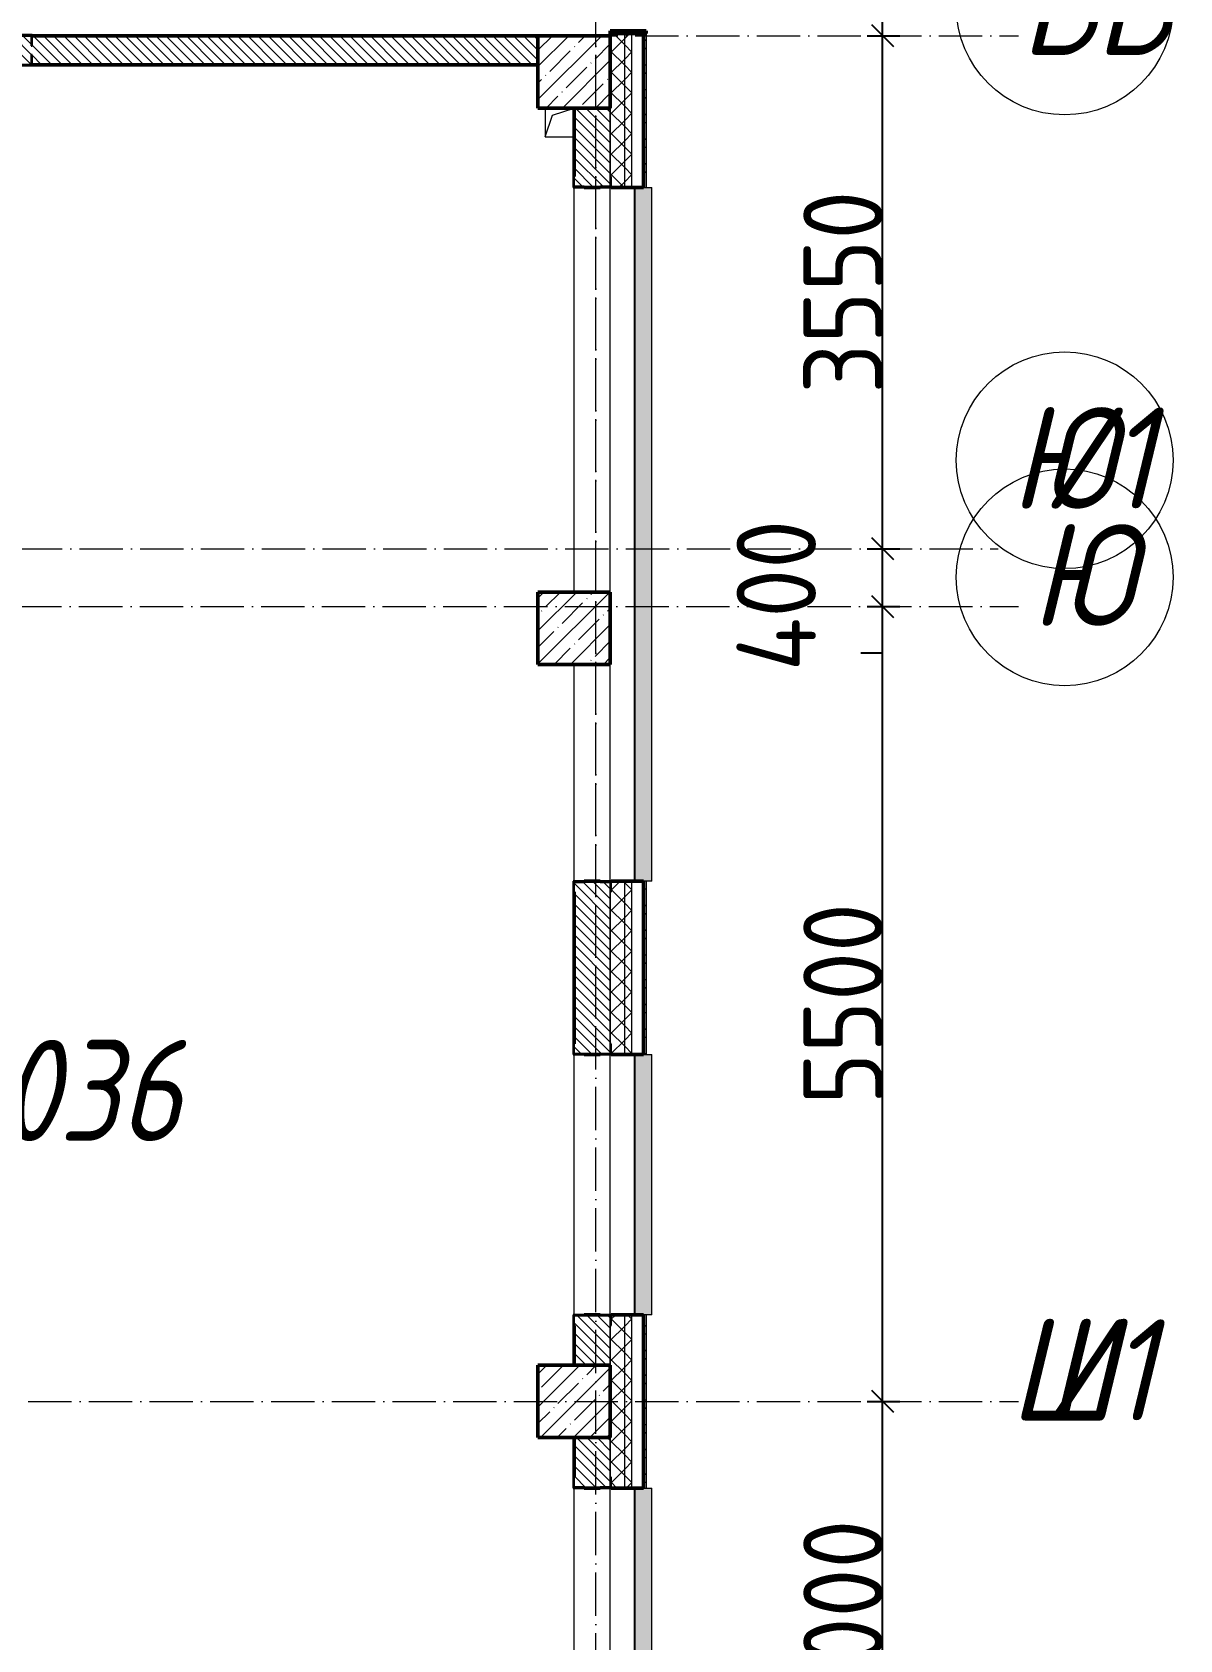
# Model space of a CAD drawing. Header units: millimetres. Extents: x -12989 to 629078, y -109036 to 555275.
# Drawn here: x 613818 to 621759, y 126465 to 137590 of the extents above; entities that cross this region are included whole.
import ezdxf

# ---------------------------------------------------------------- set-up
doc = ezdxf.new("R2010")
doc.units = ezdxf.units.MM
doc.linetypes.add('50_200_ШТРИХ_1Т_ш5_п1_п1_', pattern=[700, 500, -100, 0, -100])
for name, color, linetype, lineweight in [('A-____-____-DIMS', 7, 'Continuous', 9), ('A-GENM-____-MCUT', 7, 'Continuous', 25), ('A-GENM-____-OTLN', 7, 'Continuous', 9), ('A-GENM-____-OTLN-1', 7, 'Continuous', 25), ('A-GLAZ-____-OTLN', 7, 'Continuous', 9), ('A-WALL-____-MCUT', 7, 'Continuous', 13), ('A-WALL-____-MCUT-1', 7, 'Continuous', 9), ('A-WALL-____-MCUT-2', 7, 'Continuous', 50), ('A-WALL-____-MCUT-3', 7, 'Continuous', 9), ('A-WALL-____-OTLN', 7, 'Continuous', 9), ('A-WALL-____-PATT-1', 7, 'Continuous', 9), ('A-WALL-FNSH-MCUT-1', 7, 'Continuous', 9), ('S-COLS-____-MCUT', 7, 'Continuous', 50), ('S-COLS-____-OTLN', 7, 'Continuous', 9), ('S-GRID-____-IDEN', 7, 'Continuous', 9), ('S-GRID-____-OTLN-1', 7, '50_200_ШТРИХ_1Т_ш5_п1_п1_', 9), ('Марки помещений', 7, 'Continuous', 9)]:
    doc.layers.add(name, color=color, linetype=linetype, lineweight=lineweight)
doc.layers.add('A-GLAZ-____-OTLN-1', color=7, linetype='Continuous', lineweight=9, true_color=0xc0c0c0)
doc.styles.add('ISOCPEUR_I', font='isocpeui.ttf', dxfattribs={"width": 0.9, "height": 2.5})
doc.styles.add('ISOCPEUR_I_3', font='isocpeui.ttf', dxfattribs={"width": 0.85, "height": 2.2})
doc.styles.add('ISOCPEUR_I_9', font='isocpeui.ttf', dxfattribs={"width": 0.9, "height": 250})
doc.styles.add('СПДС', font='isocpeur.ttf', dxfattribs={"width": 0.9})
doc.dimstyles.new('ISO-2_5_0_9К_БОЛЬШОЙ_ОСИ', dxfattribs={"dimscale": 304.8, "dimtxt": 248.995294, "dimasz": 0.492126, "dimexe": 0.393701, "dimexo": 0, "dimgap": 0, "dimtad": 1, "dimdec": 0, "dimzin": 0, "dimdsep": 46, "dimtxsty": 'ISOCPEUR_I_9', "dimblk1": 'OBLIQUE', "dimblk2": 'OBLIQUE', "dimsah": 1, "dimcen": 0.09, "dimdle": 0.393701, "dimazin": 0, "dimtfac": 1, "dimtdec": 4, "dimtix": 1, "dimtmove": 0, "dimatfit": 3, "dimfxl": 1, "dimtvp": 1, "dimtolj": 1, "dimtzin": 0, "dimarcsym": 2})
doc.dimstyles.new('ISO-2_5_0_9К_БОЛЬШОЙ_ОСИ_1', dxfattribs={"dimscale": 304.8, "dimtxt": 248.995294, "dimasz": 0.492126, "dimexe": 0.393701, "dimexo": 0, "dimgap": 0, "dimtad": 1, "dimdec": 0, "dimzin": 0, "dimdsep": 46, "dimtxsty": 'ISOCPEUR_I_9', "dimblk1": 'OBLIQUE', "dimblk2": 'OBLIQUE', "dimsah": 1, "dimcen": 0.09, "dimdle": 0.393701, "dimazin": 0, "dimtfac": 1, "dimtdec": 4, "dimtix": 1, "dimtmove": 1, "dimatfit": 3, "dimfxl": 1, "dimtvp": 1, "dimtolj": 1, "dimtzin": 0, "dimarcsym": 2})
pattern_1 = [(45, (-101000, -46531.04), (-114.04925, 114.04925), []), (45, (-100885.95, -46531.04), (-114.04925, 114.04925), [201.613, -40.323, 3.353, -36.97])]
pattern_2 = [(135, (516567.8, 90784.41), (-35.35534, -35.35534), [])]
pattern_3 = [(45, (516567.8, 90784.41), (-85.53659, 85.53659), []), (45, (516624.82, 90784.41), (-85.53659, 85.53659), [])]
pattern_4 = [(45, (516567.8, 90784.41), (-70.71068, 70.71068), []), (135, (516567.8, 90784.41), (-70.71068, -70.71068), [])]

# ---------------------------------------------------------------- blocks, each defined once
blk = doc.blocks.new('BSC_Колонна _Прямоугольная - 500х500-V115-АР1_План отверстий 2 этажа в осях 1-64_Ю-ЯЯ')
at = {"layer": 'S-COLS-____-OTLN'}
h = blk.add_hatch(dxfattribs=at)
h.set_pattern_fill('FP_128', color=256, style=0, pattern_type=2)
h.set_pattern_definition(pattern_1)
h.paths.add_polyline_path([(-250, -250), (250, -250), (250, 250), (-250, 250), (-250, 200)], flags=0)
at = {"layer": 'S-COLS-____-MCUT'}
for p, q in [((250, 250), (-250, 250)), ((-250, 250), (-250, -250)), ((250, -250), (250, 250)), ((-250, -250), (250, -250))]:
    blk.add_line(p, q, dxfattribs=at)
blk = doc.blocks.new('Фахверк_СКБ_Уголок - 200_3550-28267367-АР1_План отверстий 2 этажа в осях 1-64_Ю-ЯЯ')
at = {"layer": 'A-GENM-____-MCUT'}
for p, q in [((200, 156), (125, 156)), ((125, 156), (125, 81)), ((131, 81), (131, 150)), ((131, 150), (200, 150)), ((200, 150), (200, 156)), ((125, 81), (131, 81)), ((131, 19), (125, 19)), ((125, 19), (125, -56)), ((131, -50), (131, 19)), ((125, -56), (200, -56)), ((200, -50), (131, -50)), ((200, -56), (200, -50))]:
    blk.add_line(p, q, dxfattribs=at)
blk = doc.blocks.new('Стены 13 - Стены 4-31812941-АР1_План отверстий 2 этажа в осях 1-64_Ю-ЯЯ')
at = {"layer": 'A-WALL-____-MCUT'}
for p, q in [((-1844, 41030), (-1844, 41010)), ((-1594, 41030), (-1844, 41030)), ((-1844, 41010), (-1594, 41010)), ((-1594, 41010), (-1594, 41030))]:
    blk.add_line(p, q, dxfattribs=at)
blk = doc.blocks.new('BSC_Колонна _Прямоугольная - 500х500-V30-АР1_План отверстий 2 этажа в осях 1-64_А-ГГ')
at = {"layer": 'S-COLS-____-OTLN'}
h = blk.add_hatch(dxfattribs=at)
h.set_pattern_fill('FP_59', color=256, style=0, pattern_type=2)
h.set_pattern_definition([(45, (-101000, -37331.04), (-114.04925, 114.04925), []), (45, (-100885.95, -37331.04), (-114.04925, 114.04925), [201.613, -40.323, 3.353, -36.97])])
h.paths.add_polyline_path([(-250, -250), (250, -250), (250, 250), (-250, 250)], flags=0)
at = {"layer": 'S-COLS-____-MCUT'}
for p, q in [((250, 250), (-250, 250)), ((-250, 250), (-250, -250)), ((250, -250), (250, 250)), ((-250, -250), (250, -250))]:
    blk.add_line(p, q, dxfattribs=at)
blk = doc.blocks.new('BSC_Колонна _Прямоугольная - 500х500-V119-АР1_План отверстий 2 этажа в осях 1-64_А-ГГ')
at = {"layer": 'S-COLS-____-OTLN'}
h = blk.add_hatch(dxfattribs=at)
h.set_pattern_fill('FP_149', color=256, style=0, pattern_type=2)
h.set_pattern_definition(pattern_1)
h.paths.add_polyline_path([(-250, -250), (250, -250), (250, 250), (-250, 250), (-250, -215)], flags=0)
at = {"layer": 'S-COLS-____-MCUT'}
for p, q in [((250, 250), (-250, 250)), ((-250, 250), (-250, -250)), ((250, -250), (250, 250)), ((-250, -250), (250, -250))]:
    blk.add_line(p, q, dxfattribs=at)
blk = doc.blocks.new('BSC_Колонна _Прямоугольная - 500х500-V121-АР1_План отверстий 2 этажа в осях 1-64_А-ГГ')
at = {"layer": 'S-COLS-____-OTLN'}
h = blk.add_hatch(dxfattribs=at)
h.set_pattern_fill('FP_151', color=256, style=0, pattern_type=2)
h.set_pattern_definition([(45, (-101000, -42681.04), (-114.04925, 114.04925), []), (45, (-100885.95, -42681.04), (-114.04925, 114.04925), [201.613, -40.323, 3.353, -36.97])])
h.paths.add_polyline_path([(-250, -250), (250, -250), (250, 250), (-250, 250)], flags=0)
at = {"layer": 'S-COLS-____-MCUT'}
for p, q in [((250, 250), (-250, 250)), ((-250, 250), (-250, -250)), ((250, -250), (250, 250)), ((-250, -250), (250, -250))]:
    blk.add_line(p, q, dxfattribs=at)
blk = doc.blocks.new('Фахверк_СКБ_Уголок - 250_2700-27497298-АР1_План отверстий 2 этажа в осях 1-64_А-ГГ')
at = {"layer": 'A-GENM-____-MCUT'}
for p, q in [((200, 181), (125, 181)), ((125, 181), (125, 106)), ((131, 106), (131, 175)), ((131, 175), (200, 175)), ((200, 175), (200, 181)), ((125, 106), (131, 106)), ((131, -6), (125, -6)), ((125, -6), (125, -81)), ((125, -81), (200, -81)), ((131, -75), (131, -6)), ((200, -75), (131, -75)), ((200, -81), (200, -75))]:
    blk.add_line(p, q, dxfattribs=at)
blk = doc.blocks.new('Фахверк_СКБ_Уголок - 200_3550-28267367-АР1_План отверстий 2 этажа в осях 1-64_А-ГГ')
at = {"layer": 'A-GENM-____-MCUT'}
for p, q in [((200, 156), (125, 156)), ((125, 156), (125, 81)), ((131, 81), (131, 150)), ((131, 150), (200, 150)), ((200, 150), (200, 156)), ((125, 81), (131, 81)), ((131, 19), (125, 19)), ((125, 19), (125, -56)), ((131, -50), (131, 19)), ((125, -56), (200, -56)), ((200, -50), (131, -50)), ((200, -56), (200, -50))]:
    blk.add_line(p, q, dxfattribs=at)
blk = doc.blocks.new('AR_Отверстие прямоугольное _в плите_ - AR_Отверстие прямоугольное _в плите_-30511543-АР1_План отверстий 2 этажа в осях 1-64_А-ГГ')
at = {"layer": 'A-GENM-____-OTLN'}
for p, q in [((-100, 100), (-100, -100)), ((-100, -100), (-50, 50)), ((-50, 50), (100, 100)), ((-100, -100), (100, -100))]:
    blk.add_line(p, q, dxfattribs=at)
blk = doc.blocks.new('Отлив_СКБ - Отлив витража_120_НВФ-31885688-АР1_План отверстий 2 этажа в осях 1-64_А-ГГ')
at = {"layer": 'A-GLAZ-____-OTLN-1'}
for points in [[(4113, -2), (4800, -2), (4800, 0), (0, 0), (0, -2), (2345, -2)], [(4113, -120), (4800, -120), (4800, -2), (0, -2), (0, -120), (2345, -120)]]:
    blk.add_hatch(color=256, dxfattribs=at).paths.add_polyline_path(points, flags=0)
at = {"layer": 'A-GLAZ-____-OTLN'}
for p, q in [((0, 0), (4800, 0)), ((4800, -2), (0, -2)), ((0, -120), (0, -83)), ((4800, -83), (4800, -120)), ((0, -120), (4800, -120))]:
    blk.add_line(p, q, dxfattribs=at)
blk = doc.blocks.new('Отлив_СКБ - Отлив витража_120_НВФ-V194-АР1_План отверстий 2 этажа в осях 1-64_А-ГГ')
at = {"layer": 'A-GLAZ-____-OTLN-1'}
for points in [[(1800, -2), (1800, 0), (0, 0), (0, -2), (1544, -2)], [(1544, -120), (1800, -120), (1800, -2), (0, -2), (0, -120)]]:
    blk.add_hatch(color=256, dxfattribs=at).paths.add_polyline_path(points, flags=0)
at = {"layer": 'A-GLAZ-____-OTLN'}
for p, q in [((0, 0), (1800, 0)), ((1800, -2), (0, -2)), ((0, -120), (0, -83)), ((1800, -83), (1800, -120)), ((0, -120), (1800, -120))]:
    blk.add_line(p, q, dxfattribs=at)
blk = doc.blocks.new('Стены 13 - Стены 4-31812941-АР1_План отверстий 2 этажа в осях 1-64_А-ГГ')
at = {"layer": 'A-WALL-____-MCUT-2'}
for p, q in [((-1844, 41030), (-1844, 41010)), ((-1594, 41030), (-1844, 41030)), ((-1844, 41010), (-1594, 41010)), ((-1594, 41010), (-1594, 41030))]:
    blk.add_line(p, q, dxfattribs=at)
blk = doc.blocks.new('Ось сетки - Круг_Ø6_00__ISO-2_5_0_9K_-25732049-АР1_План отверстий 3 этажа в осях 1-64_Ю-ЯЯ')
at = {"layer": 'S-GRID-____-IDEN'}
blk.add_circle((0, 0), 3, dxfattribs=at)
blk = doc.blocks.new('_Oblique')
at = {"color": 0, "linetype": 'ByBlock', "lineweight": -2}
blk.add_line((-0.5, -0.5), (0.5, 0.5), dxfattribs=at)
blk = doc.blocks.new('*D2874')
at = {"layer": 'A-____-____-DIMS', "color": 0, "lineweight": -2, "transparency": 16777216}
for p, q in [((386905, -44152), (386905, -43512)), ((386799, -43632), (387025, -43632)), ((386799, -44032), (387025, -44032)), ((386905, -44352), (386905, -44032)), ((386755, -44352), (386905, -44352))]:
    blk.add_line(p, q, dxfattribs=at)
at = {"layer": 'Defpoints', "color": 0, "transparency": 16777216}
for p in [(386799, -43632), (386905, -43632), (386799, -44032)]:
    blk.add_point(p, dxfattribs=at)
at = {"layer": 'A-____-____-DIMS', "color": 0, "lineweight": -2, "transparency": 16777216, "xscale": 150, "yscale": 150, "zscale": 150}
for p, rotation in [((386905, -43632), 90), ((386905, -44032), 270)]:
    blk.add_blockref('_Oblique', p, dxfattribs=dict(at, rotation=rotation))
at = {"layer": 'A-____-____-DIMS', "color": 0, "transparency": 16777216, "insert": (385895, -44480), "char_height": 548.6, "attachment_point": 1, "rotation": 90, "line_spacing_factor": 1.149209, "style": 'СПДС'}
blk.add_mtext('\\A1;400', dxfattribs=at)
blk = doc.blocks.new('*D2875')
at = {"layer": 'A-____-____-DIMS', "color": 0, "lineweight": -2, "transparency": 16777216}
for p, q in [((386905, -43752), (386905, -39962)), ((386799, -40082), (387025, -40082)), ((386799, -43632), (387025, -43632))]:
    blk.add_line(p, q, dxfattribs=at)
at = {"layer": 'Defpoints', "color": 0, "transparency": 16777216}
for p in [(386799, -40082), (386905, -40082), (386799, -43632)]:
    blk.add_point(p, dxfattribs=at)
at = {"layer": 'A-____-____-DIMS', "color": 0, "lineweight": -2, "transparency": 16777216, "xscale": 150, "yscale": 150, "zscale": 150}
for p, rotation in [((386905, -40082), 90), ((386905, -43632), 270)]:
    blk.add_blockref('_Oblique', p, dxfattribs=dict(at, rotation=rotation))
at = {"layer": 'A-____-____-DIMS', "color": 0, "transparency": 16777216, "insert": (386631, -41857), "char_height": 548.6, "attachment_point": 5, "rotation": 90, "style": 'СПДС'}
blk.add_mtext('\\A1;3550', dxfattribs=at)
blk = doc.blocks.new('*D2876')
at = {"layer": 'A-____-____-DIMS', "color": 0, "lineweight": -2, "transparency": 16777216}
for p, q in [((386755, -39209), (386905, -39209)), ((386905, -39209), (386905, -39632)), ((386905, -40202), (386905, -39512)), ((386799, -39632), (387025, -39632)), ((386799, -40082), (387025, -40082))]:
    blk.add_line(p, q, dxfattribs=at)
at = {"layer": 'Defpoints', "color": 0, "transparency": 16777216}
for p in [(386799, -39632), (386905, -39632), (386799, -40082)]:
    blk.add_point(p, dxfattribs=at)
at = {"layer": 'A-____-____-DIMS', "color": 0, "lineweight": -2, "transparency": 16777216, "xscale": 150, "yscale": 150, "zscale": 150}
for p, rotation in [((386905, -39632), 90), ((386905, -40082), 270)]:
    blk.add_blockref('_Oblique', p, dxfattribs=dict(at, rotation=rotation))
at = {"layer": 'A-____-____-DIMS', "color": 0, "transparency": 16777216, "insert": (385895, -39337), "char_height": 548.6, "attachment_point": 1, "rotation": 90, "line_spacing_factor": 1.149209, "style": 'СПДС'}
blk.add_mtext('\\A1;450', dxfattribs=at)
blk = doc.blocks.new('*D2900')
at = {"layer": 'A-____-____-DIMS', "color": 0, "lineweight": -2, "transparency": 16777216}
for p, q in [((386905, -52652), (386905, -49412)), ((386799, -49532), (387025, -49532)), ((386799, -52532), (387025, -52532))]:
    blk.add_line(p, q, dxfattribs=at)
at = {"layer": 'Defpoints', "color": 0, "transparency": 16777216}
for p in [(386799, -49532), (386905, -49532), (386799, -52532)]:
    blk.add_point(p, dxfattribs=at)
at = {"layer": 'A-____-____-DIMS', "color": 0, "lineweight": -2, "transparency": 16777216, "xscale": 150, "yscale": 150, "zscale": 150}
for p, rotation in [((386905, -49532), 90), ((386905, -52532), 270)]:
    blk.add_blockref('_Oblique', p, dxfattribs=dict(at, rotation=rotation))
at = {"layer": 'A-____-____-DIMS', "color": 0, "transparency": 16777216, "insert": (386631, -51032), "char_height": 548.6, "attachment_point": 5, "rotation": 90, "style": 'СПДС'}
blk.add_mtext('\\A1;3000', dxfattribs=at)
blk = doc.blocks.new('*D2901')
at = {"layer": 'A-____-____-DIMS', "color": 0, "lineweight": -2, "transparency": 16777216}
for p, q in [((386905, -49652), (386905, -43912)), ((386799, -44032), (387025, -44032)), ((386799, -49532), (387025, -49532))]:
    blk.add_line(p, q, dxfattribs=at)
at = {"layer": 'Defpoints', "color": 0, "transparency": 16777216}
for p in [(386799, -44032), (386905, -44032), (386799, -49532)]:
    blk.add_point(p, dxfattribs=at)
at = {"layer": 'A-____-____-DIMS', "color": 0, "lineweight": -2, "transparency": 16777216, "xscale": 150, "yscale": 150, "zscale": 150}
for p, rotation in [((386905, -44032), 90), ((386905, -49532), 270)]:
    blk.add_blockref('_Oblique', p, dxfattribs=dict(at, rotation=rotation))
at = {"layer": 'A-____-____-DIMS', "color": 0, "transparency": 16777216, "insert": (386631, -46782), "char_height": 548.6, "attachment_point": 5, "rotation": 90, "style": 'СПДС'}
blk.add_mtext('\\A1;5500', dxfattribs=at)
blk = doc.blocks.new('*D2902')
at = {"layer": 'A-____-____-DIMS', "color": 0, "lineweight": -2, "transparency": 16777216}
for p, q in [((386905, -44152), (386905, -43512)), ((386799, -43632), (387025, -43632)), ((386799, -44032), (387025, -44032)), ((386905, -44352), (386905, -44032)), ((386755, -44352), (386905, -44352))]:
    blk.add_line(p, q, dxfattribs=at)
at = {"layer": 'Defpoints', "color": 0, "transparency": 16777216}
for p in [(386799, -43632), (386905, -43632), (386799, -44032)]:
    blk.add_point(p, dxfattribs=at)
at = {"layer": 'A-____-____-DIMS', "color": 0, "lineweight": -2, "transparency": 16777216, "xscale": 150, "yscale": 150, "zscale": 150}
for p, rotation in [((386905, -43632), 90), ((386905, -44032), 270)]:
    blk.add_blockref('_Oblique', p, dxfattribs=dict(at, rotation=rotation))
at = {"layer": 'A-____-____-DIMS', "color": 0, "transparency": 16777216, "insert": (385895, -44480), "char_height": 548.6, "attachment_point": 1, "rotation": 90, "line_spacing_factor": 1.149209, "style": 'СПДС'}
blk.add_mtext('\\A1;400', dxfattribs=at)
blk = doc.blocks.new('*D2903')
at = {"layer": 'A-____-____-DIMS', "color": 0, "lineweight": -2, "transparency": 16777216}
for p, q in [((386905, -43752), (386905, -39962)), ((386799, -40082), (387025, -40082)), ((386799, -43632), (387025, -43632))]:
    blk.add_line(p, q, dxfattribs=at)
at = {"layer": 'Defpoints', "color": 0, "transparency": 16777216}
for p in [(386799, -40082), (386905, -40082), (386799, -43632)]:
    blk.add_point(p, dxfattribs=at)
at = {"layer": 'A-____-____-DIMS', "color": 0, "lineweight": -2, "transparency": 16777216, "xscale": 150, "yscale": 150, "zscale": 150}
for p, rotation in [((386905, -40082), 90), ((386905, -43632), 270)]:
    blk.add_blockref('_Oblique', p, dxfattribs=dict(at, rotation=rotation))
at = {"layer": 'A-____-____-DIMS', "color": 0, "transparency": 16777216, "insert": (386631, -41857), "char_height": 548.6, "attachment_point": 5, "rotation": 90, "style": 'СПДС'}
blk.add_mtext('\\A1;3550', dxfattribs=at)
blk = doc.blocks.new('*D2904')
at = {"layer": 'A-____-____-DIMS', "color": 0, "lineweight": -2, "transparency": 16777216}
for p, q in [((386755, -39209), (386905, -39209)), ((386905, -39209), (386905, -39632)), ((386905, -40202), (386905, -39512)), ((386799, -39632), (387025, -39632)), ((386799, -40082), (387025, -40082))]:
    blk.add_line(p, q, dxfattribs=at)
at = {"layer": 'Defpoints', "color": 0, "transparency": 16777216}
for p in [(386799, -39632), (386905, -39632), (386799, -40082)]:
    blk.add_point(p, dxfattribs=at)
at = {"layer": 'A-____-____-DIMS', "color": 0, "lineweight": -2, "transparency": 16777216, "xscale": 150, "yscale": 150, "zscale": 150}
for p, rotation in [((386905, -39632), 90), ((386905, -40082), 270)]:
    blk.add_blockref('_Oblique', p, dxfattribs=dict(at, rotation=rotation))
at = {"layer": 'A-____-____-DIMS', "color": 0, "transparency": 16777216, "insert": (385895, -39337), "char_height": 548.6, "attachment_point": 1, "rotation": 90, "line_spacing_factor": 1.149209, "style": 'СПДС'}
blk.add_mtext('\\A1;450', dxfattribs=at)
blk = doc.blocks.new('3эт')
at = {"layer": 'S-GRID-____-OTLN-1', "color": 251, "ltscale": 0.6, "true_color": 0x636466}
for p, q in [((384920.7, -46882.4), (384920.7, 4029.4)), ((384920.7, -91346.1), (384920.7, -36982.5)), ((376792, -40082.4), (387845.1, -40082.4)), ((376792, -40082.4), (387845.1, -40082.4)), ((358243, -43632.4), (387705.3, -43632.4)), ((358243, -43632.4), (387705.3, -43632.4)), ((351097.5, -44032.4), (387845.1, -44032.4)), ((376792, -49532.4), (387845.1, -49532.4))]:
    blk.add_line(p, q, dxfattribs=at)
at = {"layer": 'S-GRID-____-IDEN', "xscale": 250, "yscale": 250, "zscale": 99.99999999999993}
for p, rotation in [((388165, -39879.9), 269.9999999999995), ((388165, -43019.7), 269.9999999999994), ((388165, -43829.9), 269.9999999999995)]:
    blk.add_blockref('Ось сетки - Круг_Ø6_00__ISO-2_5_0_9K_-25732049-АР1_План отверстий 3 этажа в осях 1-64_Ю-ЯЯ', p, dxfattribs=dict(at, rotation=rotation))
at = {"layer": 'S-GRID-____-IDEN', "char_height": 700, "attachment_point": 1}
for s, insert, width, style in [('ББ', (387857.7, -39514.8), 447.342, 'ISOCPEUR_I_9'), ('ББ', (387857.7, -39514.8), 447.342, 'ISOCPEUR_I'), ('\\fISOCPEUR|b0|i1|c204|p34|;\\W.9;Ю', (387789.3, -42654.6), 266.962, 'ISOCPEUR_I_9'), ('\\fISOCPEUR|b0|i1|c204|p34|;\\W.9;Ю', (387789.3, -42654.6), 266.962, 'ISOCPEUR_I'), ('/1', (388009.5, -42654.6), 346.329, 'ISOCPEUR_I_9'), ('/1', (388009.5, -42654.6), 346.329, 'ISOCPEUR_I'), ('\\fISOCPEUR|b0|i1|c204|p34|;\\W.9;Ю', (387931.9, -43464.8), 266.962, 'ISOCPEUR_I_9'), ('\\fISOCPEUR|b0|i1|c204|p34|;\\W.9;Ю', (387931.9, -43464.8), 266.962, 'ISOCPEUR_I'), ('\\fISOCPEUR|b0|i1|c204|p34|;\\W.9;Ш', (387783.4, -48964.8), 281.392, 'ISOCPEUR_I'), ('/1', (388015.6, -48964.8), 346.329, 'ISOCPEUR_I')]:
    blk.add_mtext(s, dxfattribs=dict(at, insert=insert, width=width, style=style))
at = {"layer": 'A-____-____-DIMS'}
for base, p1, p2, override, picture, middle in [((386904.9, -39632.4), (386798.9, -40082.4), (386798.9, -39632.4), {"dimtxt": 1.8, "dimpost": '<>', "dimtxsty": 'СПДС', "dimfxl": 450}, '*D2876', (386745, -39209.4)), ((386904.9, -39632.4), (386798.9, -40082.4), (386798.9, -39632.4), {"dimtxt": 1.8, "dimpost": '<>', "dimtxsty": 'СПДС', "dimfxl": 450}, '*D2904', (386745, -39209.4)), ((386904.9, -43632.4), (386798.9, -44032.4), (386798.9, -43632.4), {"dimtxt": 1.8, "dimpost": '<>', "dimtxsty": 'СПДС', "dimfxl": 400}, '*D2874', (386745, -44352.1)), ((386904.9, -43632.4), (386798.9, -44032.4), (386798.9, -43632.4), {"dimtxt": 1.8, "dimpost": '<>', "dimtxsty": 'СПДС', "dimfxl": 400}, '*D2902', (386745, -44352.1))]:
    dim = blk.add_linear_dim(base=base, p1=p1, p2=p2, angle=90, dimstyle='ISO-2_5_0_9К_БОЛЬШОЙ_ОСИ_1', override=override, dxfattribs=at)
    dim.commit()
    dim.dimension.update_dxf_attribs({"geometry": picture, "text_midpoint": middle, "dimtype": 160, "text_rotation": 90})
for base, p1, p2, override, picture, middle in [((386904.9, -40082.4), (386798.9, -43632.4), (386798.9, -40082.4), {"dimtxt": 1.8, "dimpost": '<>', "dimtxsty": 'СПДС', "dimfxl": 3550}, '*D2875', (386630.6, -41857.4)), ((386904.9, -40082.4), (386798.9, -43632.4), (386798.9, -40082.4), {"dimtxt": 1.8, "dimpost": '<>', "dimtxsty": 'СПДС', "dimfxl": 3550}, '*D2903', (386630.6, -41857.4)), ((386904.9, -44032.4), (386798.9, -49532.4), (386798.9, -44032.4), {"dimtxt": 1.8, "dimpost": '<>', "dimtxsty": 'СПДС', "dimfxl": 5500}, '*D2901', (386630.6, -46782.4)), ((386904.9, -49532.4), (386798.9, -52532.4), (386798.9, -49532.4), {"dimtxt": 1.8, "dimpost": '<>', "dimtxsty": 'СПДС', "dimfxl": 3000}, '*D2900', (386630.6, -51032.4))]:
    dim = blk.add_linear_dim(base=base, p1=p1, p2=p2, angle=90, dimstyle='ISO-2_5_0_9К_БОЛЬШОЙ_ОСИ', override=override, dxfattribs=at)
    dim.commit()
    dim.dimension.update_dxf_attribs({"geometry": picture, "text_midpoint": middle})

msp = doc.modelspace()

# ---------------------------------------------------------------- hatches: boundary and pattern name
at = {"layer": 'A-WALL-____-PATT-1'}
h = msp.add_hatch(dxfattribs=at)
h.set_pattern_fill('FP_6', color=256, style=0, pattern_type=2)
h.set_pattern_definition(pattern_2)
h.paths.add_polyline_path([(617317.7976, 137365.4504), (617317.7976, 137565.4504), (613817.7976, 137565.4504), (613817.7976, 137496.4504), (613811.7976, 137496.4504), (613811.7976, 137565.4504), (610317.7976, 137565.4504), (610317.7976, 137365.4504), (613811.7976, 137365.4504), (613811.7976, 137434.4504), (613817.7976, 137434.4504), (613817.7976, 137365.4504), (617300.1546, 137365.4504)], flags=0)
h = msp.add_hatch(dxfattribs=at)
h.set_pattern_fill('FP_6', color=256, style=0, pattern_type=2)
h.set_pattern_definition(pattern_2)
h.paths.add_polyline_path([(617317.7976, 137365.4504), (617317.7976, 137565.4504), (613817.7976, 137565.4504), (613817.7976, 137496.4504), (613811.7976, 137496.4504), (613811.7976, 137565.4504), (610317.7976, 137565.4504), (610317.7976, 137365.4504), (613811.7976, 137365.4504), (613811.7976, 137434.4504), (613817.7976, 137434.4504), (613817.7976, 137365.4504), (617299.5724, 137365.4504)], flags=0)
h = msp.add_hatch(dxfattribs=at)
h.set_pattern_fill('FP_1', color=256, style=0, pattern_type=2)
h.set_pattern_definition(pattern_4)
h.paths.add_polyline_path([(617823.7976, 136515.4504), (617917.7976, 136515.4504), (617917.7976, 137580.4504), (617817.7976, 137580.4504), (617817.7976, 136590.4504), (617823.7976, 136590.4504), (617823.7976, 136521.4504)], flags=0)
h = msp.add_hatch(dxfattribs=at)
h.set_pattern_fill('FP_1', color=256, style=0, pattern_type=2)
h.set_pattern_definition(pattern_4)
h.paths.add_polyline_path([(617917.7976, 88765.4504), (617917.7976, 89715.4504), (617823.7976, 89715.4504), (617823.7976, 89640.4504), (617817.7976, 89640.4504), (617817.7976, 88765.4504)], flags=0)
h.paths.add_polyline_path([(617823.7976, 91515.4504), (617917.7976, 91515.4504), (617917.7976, 92715.4504), (617823.7976, 92715.4504), (617823.7976, 92640.4504), (617817.7976, 92640.4504), (617817.7976, 91590.4504), (617823.7976, 91590.4504), (617823.7976, 91520.317)], flags=0)
h.paths.add_polyline_path([(617823.7976, 94515.4504), (617917.7976, 94515.4504), (617917.7976, 95715.4504), (617823.7976, 95715.4504), (617823.7976, 95640.4504), (617817.7976, 95640.4504), (617817.7976, 94590.4504), (617823.7976, 94590.4504), (617823.7976, 94521.4504)], flags=0)
h.paths.add_polyline_path([(617917.7976, 97515.4504), (617917.7976, 98715.4504), (617823.7976, 98715.4504), (617823.7976, 98640.4504), (617817.7976, 98640.4504), (617817.7976, 97590.4504), (617823.7976, 97590.4504), (617823.7976, 97515.4504)], flags=0)
h.paths.add_polyline_path([(617917.7976, 100515.4504), (617917.7976, 101715.4504), (617823.7976, 101715.4504), (617823.7976, 101640.4504), (617817.7976, 101640.4504), (617817.7976, 100590.4504), (617823.7976, 100590.4504), (617823.7976, 100515.4504)], flags=0)
h.paths.add_polyline_path([(617917.7976, 103515.4504), (617917.7976, 104715.4504), (617823.7976, 104715.4504), (617823.7976, 104640.4504), (617817.7976, 104640.4504), (617817.7976, 103590.4504), (617823.7976, 103590.4504), (617823.7976, 103515.4504)], flags=0)
h.paths.add_polyline_path([(617823.7976, 106515.4504), (617917.7976, 106515.4504), (617917.7976, 107715.4504), (617823.7976, 107715.4504), (617823.7976, 107640.4504), (617817.7976, 107640.4504), (617817.7976, 106590.4504), (617823.7976, 106590.4504), (617823.7976, 106521.4504)], flags=0)
h.paths.add_polyline_path([(617823.7976, 109515.4504), (617917.7976, 109515.4504), (617917.7976, 110715.4504), (617823.7976, 110715.4504), (617823.7976, 110640.4504), (617817.7976, 110640.4504), (617817.7976, 109590.4504), (617823.7976, 109590.4504), (617823.7976, 109521.4504)], flags=0)
h.paths.add_polyline_path([(617917.7976, 115515.4504), (617917.7976, 116715.4504), (617823.7976, 116715.4504), (617823.7976, 116640.4504), (617817.7976, 116640.4504), (617817.7976, 115590.4504), (617823.7976, 115590.4504), (617823.7976, 115515.4504)], flags=0)
h.paths.add_polyline_path([(617823.7976, 118515.4504), (617917.7976, 118515.4504), (617917.7976, 119715.4504), (617823.7976, 119715.4504), (617823.7976, 119640.4504), (617817.7976, 119640.4504), (617817.7976, 118590.4504), (617823.7976, 118590.4504), (617823.7976, 118521.4504)], flags=0)
h.paths.add_polyline_path([(617823.7976, 121515.4504), (617917.7976, 121515.4504), (617917.7976, 122715.4504), (617823.7976, 122715.4504), (617823.7976, 122640.4504), (617817.7976, 122640.4504), (617817.7976, 121590.4504), (617823.7976, 121590.4504), (617823.7976, 121521.4504)], flags=0)
h.paths.add_polyline_path([(617917.7976, 124515.4504), (617917.7976, 125715.4504), (617823.7976, 125715.4504), (617823.7976, 125640.4504), (617817.7976, 125640.4504), (617817.7976, 124590.4504), (617823.7976, 124590.4504), (617823.7976, 124515.4504)], flags=0)
h.paths.add_polyline_path([(617823.7976, 127515.4504), (617917.7976, 127515.4504), (617917.7976, 128715.4504), (617823.7976, 128715.4504), (617823.7976, 128640.4504), (617817.7976, 128640.4504), (617817.7976, 127590.4504), (617823.7976, 127590.4504), (617823.7976, 127521.4504)], flags=0)
h.paths.add_polyline_path([(617917.7976, 130515.4504), (617917.7976, 131715.4504), (617823.7976, 131715.4504), (617823.7976, 131640.4504), (617817.7976, 131640.4504), (617817.7976, 130590.4504), (617823.7976, 130590.4504), (617823.7976, 130515.4504)], flags=0)
h.paths.add_polyline_path([(617823.7976, 136515.4504), (617917.7976, 136515.4504), (617917.7976, 137580.4504), (617817.7976, 137580.4504), (617817.7976, 136590.4504), (617823.7976, 136590.4504), (617823.7976, 136521.4504)], flags=0)
h = msp.add_hatch(dxfattribs=at)
h.set_pattern_fill('FP_1', color=256, style=0, pattern_type=2)
h.set_pattern_definition(pattern_4)
h.paths.add_polyline_path([(617967.7976, 136515.4504), (617967.7976, 137580.4504), (617917.7976, 137580.4504), (617917.7976, 136515.4504)], flags=0)
h = msp.add_hatch(dxfattribs=at)
h.set_pattern_fill('FP_1', color=256, style=0, pattern_type=2)
h.set_pattern_definition(pattern_4)
h.paths.add_polyline_path([(617917.7976, 88715.4504), (617967.7976, 88715.4504), (617967.7976, 89715.4504), (617917.7976, 89715.4504), (617917.7976, 88765.4504)], flags=0)
h.paths.add_polyline_path([(617917.7976, 91515.4504), (617967.7976, 91515.4504), (617967.7976, 92715.4504), (617917.7976, 92715.4504), (617917.7976, 91520.317)], flags=0)
h.paths.add_polyline_path([(617967.7976, 94515.4504), (617967.7976, 95715.4504), (617917.7976, 95715.4504), (617917.7976, 94515.4504)], flags=0)
h.paths.add_polyline_path([(617917.7976, 97515.4504), (617967.7976, 97515.4504), (617967.7976, 98715.4504), (617917.7976, 98715.4504), (617917.7976, 97540.275)], flags=0)
h.paths.add_polyline_path([(617917.7976, 100515.4504), (617967.7976, 100515.4504), (617967.7976, 101715.4504), (617917.7976, 101715.4504), (617917.7976, 100980.251)], flags=0)
h.paths.add_polyline_path([(617967.7976, 103515.4504), (617967.7976, 104715.4504), (617917.7976, 104715.4504), (617917.7976, 103515.4504)], flags=0)
h.paths.add_polyline_path([(617917.7976, 106515.4504), (617967.7976, 106515.4504), (617967.7976, 107715.4504), (617917.7976, 107715.4504), (617917.7976, 107000.2089)], flags=0)
h.paths.add_polyline_path([(617917.7976, 109515.4504), (617967.7976, 109515.4504), (617967.7976, 110715.4504), (617917.7976, 110715.4504), (617917.7976, 110440.1849)], flags=0)
h.paths.add_polyline_path([(617967.7976, 115515.4504), (617967.7976, 116715.4504), (617917.7976, 116715.4504), (617917.7976, 115515.4504)], flags=0)
h.paths.add_polyline_path([(617967.7976, 118515.4504), (617967.7976, 119715.4504), (617917.7976, 119715.4504), (617917.7976, 118515.4504)], flags=0)
h.paths.add_polyline_path([(617967.7976, 121515.4504), (617967.7976, 122715.4504), (617917.7976, 122715.4504), (617917.7976, 121515.4504)], flags=0)
h.paths.add_polyline_path([(617967.7976, 124515.4504), (617967.7976, 125715.4504), (617917.7976, 125715.4504), (617917.7976, 124515.4504)], flags=0)
h.paths.add_polyline_path([(617917.7976, 127515.4504), (617967.7976, 127515.4504), (617967.7976, 128715.4504), (617917.7976, 128715.4504), (617917.7976, 127640.0648)], flags=0)
h.paths.add_polyline_path([(617967.7976, 130515.4504), (617967.7976, 131715.4504), (617917.7976, 131715.4504), (617917.7976, 130515.4504)], flags=0)
h.paths.add_polyline_path([(617917.7976, 136515.4504), (617967.7976, 136515.4504), (617967.7976, 137580.4504), (617917.7976, 137580.4504), (617917.7976, 137099.9988)], flags=0)
h = msp.add_hatch(dxfattribs=at)
h.set_pattern_fill('FP_3', color=256, style=0, pattern_type=2)
h.set_pattern_definition(pattern_3)
h.paths.add_polyline_path([(618047.7976, 136515.4504), (618067.7976, 136515.4504), (618067.7976, 137580.4504), (618047.7976, 137580.4504), (618047.7976, 136708.1138)], flags=0)
h = msp.add_hatch(dxfattribs=at)
h.set_pattern_fill('FP_3', color=256, style=0, pattern_type=2)
h.set_pattern_definition(pattern_3)
h.paths.add_polyline_path([(618047.7976, 88615.4504), (618067.7976, 88615.4504), (618067.7976, 89715.4504), (618047.7976, 89715.4504), (618047.7976, 88635.4504)], flags=0)
h.paths.add_polyline_path([(618067.7976, 91515.4504), (618067.7976, 92715.4504), (618047.7976, 92715.4504), (618047.7976, 91515.4504)], flags=0)
h.paths.add_polyline_path([(618067.7976, 94515.4504), (618067.7976, 95715.4504), (618047.7976, 95715.4504), (618047.7976, 94515.4504)], flags=0)
h.paths.add_polyline_path([(618067.7976, 97515.4504), (618067.7976, 98715.4504), (618047.7976, 98715.4504), (618047.7976, 97515.4504)], flags=0)
h.paths.add_polyline_path([(618047.7976, 100515.4504), (618067.7976, 100515.4504), (618067.7976, 101715.4504), (618047.7976, 101715.4504), (618047.7976, 100980.251)], flags=0)
h.paths.add_polyline_path([(618047.7976, 103515.4504), (618067.7976, 103515.4504), (618067.7976, 104715.4504), (618047.7976, 104715.4504), (618047.7976, 103560.2329)], flags=0)
h.paths.add_polyline_path([(618047.7976, 106515.4504), (618067.7976, 106515.4504), (618067.7976, 107715.4504), (618047.7976, 107715.4504), (618047.7976, 107000.2089)], flags=0)
h.paths.add_polyline_path([(618047.7976, 109515.4504), (618067.7976, 109515.4504), (618067.7976, 110715.4504), (618047.7976, 110715.4504), (618047.7976, 110440.1849)], flags=0)
h.paths.add_polyline_path([(618067.7976, 115515.4504), (618067.7976, 116715.4504), (618047.7976, 116715.4504), (618047.7976, 115515.4504)], flags=0)
h.paths.add_polyline_path([(618047.7976, 118515.4504), (618067.7976, 118515.4504), (618067.7976, 119715.4504), (618047.7976, 119715.4504), (618047.7976, 119040.1249)], flags=0)
h.paths.add_polyline_path([(618047.7976, 121515.4504), (618067.7976, 121515.4504), (618067.7976, 122715.4504), (618047.7976, 122715.4504), (618047.7976, 122480.1008)], flags=0)
h.paths.add_polyline_path([(618047.7976, 124515.4504), (618067.7976, 124515.4504), (618067.7976, 125715.4504), (618047.7976, 125715.4504), (618047.7976, 125060.0828)], flags=0)
h.paths.add_polyline_path([(618067.7976, 127515.4504), (618067.7976, 128715.4504), (618047.7976, 128715.4504), (618047.7976, 127515.4504)], flags=0)
h.paths.add_polyline_path([(618047.7976, 130515.4504), (618067.7976, 130515.4504), (618067.7976, 131715.4504), (618047.7976, 131715.4504), (618047.7976, 131080.0408)], flags=0)
h.paths.add_polyline_path([(618067.7976, 136515.4504), (618067.7976, 137580.4504), (618047.7976, 137580.4504), (618047.7976, 136515.4504)], flags=0)
h = msp.add_hatch(dxfattribs=at)
h.set_pattern_fill('FP_6', color=256, style=0, pattern_type=2)
h.set_pattern_definition(pattern_2)
h.paths.add_polyline_path([(617748.7976, 136515.4504), (617748.7976, 136521.4504), (617817.7976, 136521.4504), (617817.7976, 137065.4504), (617567.7976, 137065.4504), (617567.7976, 136521.4504), (617636.7976, 136521.4504), (617636.7976, 136515.4504)], flags=0)
h = msp.add_hatch(dxfattribs=at)
h.set_pattern_fill('FP_6', color=256, style=0, pattern_type=2)
h.set_pattern_definition(pattern_2)
h.paths.add_polyline_path([(617748.7976, 128365.4504), (617817.7976, 128365.4504), (617817.7976, 128709.4504), (617748.7976, 128709.4504), (617748.7976, 128715.4504), (617636.7976, 128715.4504), (617636.7976, 128709.4504), (617567.7976, 128709.4504), (617567.7976, 128365.4504), (617636.7976, 128365.4504)], flags=0)
h.paths.add_polyline_path([(617636.7976, 130515.4504), (617748.7976, 130515.4504), (617748.7976, 130521.4504), (617817.7976, 130521.4504), (617817.7976, 131709.4504), (617748.7976, 131709.4504), (617748.7976, 131715.4504), (617636.7976, 131715.4504), (617636.7976, 131709.4504), (617567.7976, 131709.4504), (617567.7976, 130521.4504), (617636.7976, 130521.4504)], flags=0)
h = msp.add_hatch(dxfattribs=at)
h.set_pattern_fill('FP_6', color=256, style=0, pattern_type=2)
h.set_pattern_definition(pattern_2)
h.paths.add_polyline_path([(617748.7976, 125365.4504), (617817.7976, 125365.4504), (617817.7976, 125709.4504), (617748.7976, 125709.4504), (617748.7976, 125715.4504), (617636.7976, 125715.4504), (617636.7976, 125709.4504), (617567.7976, 125709.4504), (617567.7976, 125365.4504)], flags=0)
h.paths.add_polyline_path([(617748.7976, 127515.4504), (617748.7976, 127521.4504), (617817.7976, 127521.4504), (617817.7976, 127865.4504), (617567.7976, 127865.4504), (617567.7976, 127521.4504), (617636.7976, 127521.4504), (617636.7976, 127515.4504)], flags=0)

# ---------------------------------------------------------------- linework, layer by layer
at = {"layer": 'A-WALL-____-MCUT'}
for p, q in [((617317.7976, 137565.4504), (613817.7976, 137565.4504)), ((617817.7976, 137580.4504), (617817.7976, 137565.4504)), ((618047.7976, 137580.4504), (617817.7976, 137580.4504)), ((618047.7976, 136515.4504), (618047.7976, 137580.4504)), ((613817.7976, 137365.4504), (617317.7976, 137365.4504))]:
    msp.add_line(p, q, dxfattribs=at)
at = {"layer": 'A-WALL-____-MCUT-1'}
for p, q in [((617917.7976, 136515.4504), (617917.7976, 137580.4504)), ((617967.7976, 136515.4504), (617967.7976, 137580.4504))]:
    msp.add_line(p, q, dxfattribs=at)
at = {"layer": 'A-WALL-____-MCUT-2'}
for p, q in [((617317.7976, 137565.4504), (613817.7976, 137565.4504)), ((617817.7976, 137580.4504), (617817.7976, 137565.4504)), ((618047.7976, 137580.4504), (617817.7976, 137580.4504)), ((618047.7976, 136515.4504), (618047.7976, 137580.4504)), ((613817.7976, 137365.4504), (617317.7976, 137365.4504)), ((617567.7976, 137065.4504), (617567.7976, 136590.4504)), ((617636.7976, 136515.4504), (617748.7976, 136515.4504)), ((617823.7976, 136515.4504), (618047.7976, 136515.4504)), ((617567.7976, 131640.4504), (617567.7976, 130590.4504)), ((617748.7976, 131715.4504), (617636.7976, 131715.4504)), ((618047.7976, 131715.4504), (617823.7976, 131715.4504)), ((618047.7976, 130515.4504), (618047.7976, 131715.4504)), ((617636.7976, 130515.4504), (617748.7976, 130515.4504)), ((617823.7976, 130515.4504), (618047.7976, 130515.4504)), ((617567.7976, 128640.4504), (617567.7976, 128365.4504)), ((617748.7976, 128715.4504), (617636.7976, 128715.4504)), ((618047.7976, 128715.4504), (617823.7976, 128715.4504)), ((618047.7976, 127515.4504), (618047.7976, 128715.4504)), ((617567.7976, 127865.4504), (617567.7976, 127590.4504)), ((617636.7976, 127515.4504), (617748.7976, 127515.4504)), ((617823.7976, 127515.4504), (618047.7976, 127515.4504))]:
    msp.add_line(p, q, dxfattribs=at)
at = {"layer": 'A-WALL-____-MCUT-3'}
for p, q in [((617917.7976, 136515.4504), (617917.7976, 137580.4504)), ((617967.7976, 136515.4504), (617967.7976, 137580.4504)), ((617817.7976, 136590.4504), (617817.7976, 137065.4504)), ((617817.7976, 137065.4504), (617817.7976, 136590.4504)), ((617817.7976, 130590.4504), (617817.7976, 131640.4504)), ((617817.7976, 131640.4504), (617817.7976, 130590.4504)), ((617917.7976, 130515.4504), (617917.7976, 131715.4504)), ((617967.7976, 130515.4504), (617967.7976, 131715.4504)), ((617817.7976, 128365.4504), (617817.7976, 128640.4504)), ((617817.7976, 128640.4504), (617817.7976, 128365.4504)), ((617917.7976, 127515.4504), (617917.7976, 128715.4504)), ((617967.7976, 127515.4504), (617967.7976, 128715.4504)), ((617817.7976, 127590.4504), (617817.7976, 127865.4504)), ((617817.7976, 127865.4504), (617817.7976, 127590.4504))]:
    msp.add_line(p, q, dxfattribs=at)
at = {"layer": 'A-WALL-____-OTLN'}
for p, q in [((617567.7976, 133715.4504), (617567.7976, 136515.4504)), ((617817.7976, 133715.4504), (617817.7976, 136515.4504)), ((617567.7976, 131715.4504), (617567.7976, 133215.4504)), ((617817.7976, 131715.4504), (617817.7976, 133215.4504)), ((617567.7976, 128715.4504), (617567.7976, 130515.4504)), ((617817.7976, 128715.4504), (617817.7976, 130515.4504)), ((617567.7976, 125715.4504), (617567.7976, 127515.4504)), ((617817.7976, 125715.4504), (617817.7976, 127515.4504))]:
    msp.add_line(p, q, dxfattribs=at)
at = {"layer": 'A-WALL-FNSH-MCUT-1'}
for p, q in [((618067.7976, 137580.4504), (618047.7976, 137580.4504)), ((618047.7976, 137580.4504), (618047.7976, 136515.4504)), ((618067.7976, 137580.4504), (618047.7976, 137580.4504)), ((618047.7976, 137580.4504), (618047.7976, 136515.4504)), ((618067.7976, 136515.4504), (618067.7976, 137580.4504)), ((618067.7976, 136515.4504), (618067.7976, 137580.4504)), ((618047.7976, 136515.4504), (618067.7976, 136515.4504)), ((618067.7976, 131715.4504), (618047.7976, 131715.4504)), ((618047.7976, 131715.4504), (618047.7976, 130515.4504)), ((618067.7976, 130515.4504), (618067.7976, 131715.4504)), ((618047.7976, 130515.4504), (618067.7976, 130515.4504)), ((618067.7976, 128715.4504), (618047.7976, 128715.4504)), ((618047.7976, 128715.4504), (618047.7976, 127515.4504)), ((618067.7976, 127515.4504), (618067.7976, 128715.4504)), ((618047.7976, 127515.4504), (618067.7976, 127515.4504))]:
    msp.add_line(p, q, dxfattribs=at)

# ---------------------------------------------------------------- block references
msp.add_blockref('3эт', (232797.0902, 177647.8646))
at = {"layer": 'A-GENM-____-OTLN'}
msp.add_blockref('AR_Отверстие прямоугольное _в плите_ - AR_Отверстие прямоугольное _в плите_-30511543-АР1_План отверстий 2 этажа в осях 1-64_А-ГГ', (617467.7976, 136965.4504), dxfattribs=at)
at = {"layer": 'A-GENM-____-OTLN-1'}
for name, p, rotation in [('Фахверк_СКБ_Уголок - 200_3550-28267367-АР1_План отверстий 2 этажа в осях 1-64_Ю-ЯЯ', (613942.7976, 137515.4504), 180), ('Фахверк_СКБ_Уголок - 200_3550-28267367-АР1_План отверстий 2 этажа в осях 1-64_А-ГГ', (613942.7976, 137515.4504), 180), ('Фахверк_СКБ_Уголок - 250_2700-27497298-АР1_План отверстий 2 этажа в осях 1-64_А-ГГ', (617742.7976, 136390.4504), 89.9999999999999), ('Фахверк_СКБ_Уголок - 250_2700-27497298-АР1_План отверстий 2 этажа в осях 1-64_А-ГГ', (617642.7976, 131840.4504), 269.9999999999999), ('Фахверк_СКБ_Уголок - 250_2700-27497298-АР1_План отверстий 2 этажа в осях 1-64_А-ГГ', (617742.7976, 130390.4504), 89.9999999999999), ('Фахверк_СКБ_Уголок - 250_2700-27497298-АР1_План отверстий 2 этажа в осях 1-64_А-ГГ', (617642.7976, 128840.4504), 269.9999999999999), ('Фахверк_СКБ_Уголок - 250_2700-27497298-АР1_План отверстий 2 этажа в осях 1-64_А-ГГ', (617742.7976, 127390.4504), 89.9999999999999)]:
    msp.add_blockref(name, p, dxfattribs=dict(at, rotation=rotation))
at = {"layer": 'A-GLAZ-____-OTLN', "rotation": 90}
for name, p in [('Отлив_СКБ - Отлив витража_120_НВФ-31885688-АР1_План отверстий 2 этажа в осях 1-64_А-ГГ', (617984.7976, 131715.4504)), ('Отлив_СКБ - Отлив витража_120_НВФ-V194-АР1_План отверстий 2 этажа в осях 1-64_А-ГГ', (617984.7976, 128715.4504)), ('Отлив_СКБ - Отлив витража_120_НВФ-V194-АР1_План отверстий 2 этажа в осях 1-64_А-ГГ', (617984.7976, 125715.4504))]:
    msp.add_blockref(name, p, dxfattribs=at)
at = {"layer": 'A-WALL-____-OTLN'}
for name in ['Стены 13 - Стены 4-31812941-АР1_План отверстий 2 этажа в осях 1-64_Ю-ЯЯ', 'Стены 13 - Стены 4-31812941-АР1_План отверстий 2 этажа в осях 1-64_А-ГГ']:
    msp.add_blockref(name, (619661.3094, 96570.2084), dxfattribs=at)
at = {"layer": 'S-COLS-____-OTLN'}
for name, p in [('BSC_Колонна _Прямоугольная - 500х500-V115-АР1_План отверстий 2 этажа в осях 1-64_Ю-ЯЯ', (617567.7976, 137315.4504)), ('BSC_Колонна _Прямоугольная - 500х500-V119-АР1_План отверстий 2 этажа в осях 1-64_А-ГГ', (617567.7976, 137315.4504)), ('BSC_Колонна _Прямоугольная - 500х500-V121-АР1_План отверстий 2 этажа в осях 1-64_А-ГГ', (617567.7976, 133465.4504)), ('BSC_Колонна _Прямоугольная - 500х500-V30-АР1_План отверстий 2 этажа в осях 1-64_А-ГГ', (617567.7976, 128115.4504))]:
    msp.add_blockref(name, p, dxfattribs=at)

# ---------------------------------------------------------------- texts
at = {"layer": 'Марки помещений', "insert": (613011.4668, 130617.1043), "char_height": 700, "width": 785.65375, "attachment_point": 1, "style": 'ISOCPEUR_I_3'}
msp.add_mtext('2.036', dxfattribs=at)

doc.saveas('drawing.dxf')
